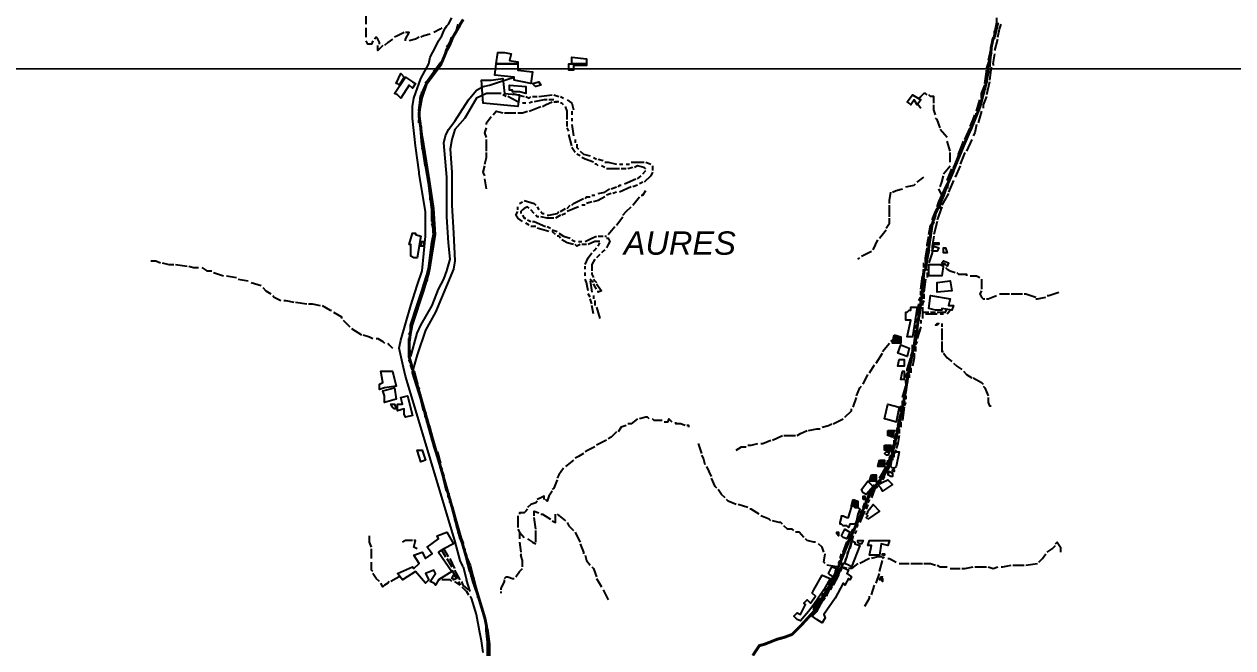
# Model space of a CAD drawing. Header units: millimetres. Extents: x -3588 to 75209, y -3737 to 38254.
# Drawn here: x 2996 to 3992, y 7652 to 8166 of the extents above; entities that cross this region are included whole.
import ezdxf

# ---------------------------------------------------------------- set-up
doc = ezdxf.new("R2010")
doc.units = ezdxf.units.MM
for name, color, linetype in [('H', 250, 'Continuous'), ('P', 253, 'Continuous'), ('T', 7, 'Continuous')]:
    doc.layers.add(name, color=color, linetype=linetype)

msp = doc.modelspace()

# ---------------------------------------------------------------- hatches: boundary and pattern name
at = {"layer": 'H', "linetype": 'Continuous'}
for points in [[(3713.257, 7909.975), (3718.907, 7908.839), (3718.907, 7903.205), (3712.121, 7903.205), (3713.257, 7909.975), (3713.257, 7909.975)], [(3707.896, 7831.493), (3713.257, 7831.493), (3712.121, 7826.131), (3707.896, 7827.54), (3707.896, 7831.493), (3707.896, 7831.493)], [(3705.352, 7819.362), (3710.713, 7819.362), (3709.305, 7815.121), (3705.352, 7815.121), (3705.352, 7819.362), (3705.352, 7819.362)], [(3701.127, 7807.215), (3705.352, 7807.215), (3705.352, 7801.582), (3699.702, 7801.582), (3701.127, 7807.215), (3701.127, 7807.215)], [(3694.341, 7794.796), (3698.582, 7794.796), (3698.582, 7789.435), (3692.933, 7789.435), (3694.341, 7794.796), (3694.341, 7794.796)], [(3679.378, 7774.471), (3683.619, 7773.351), (3683.619, 7767.702), (3678.257, 7769.11), (3679.378, 7774.471), (3679.378, 7774.471)]]:
    msp.add_hatch(color=256, dxfattribs=at).paths.add_polyline_path(points)

# ---------------------------------------------------------------- linework, layer by layer
at = {"layer": 'P'}
for points in [[(3278.245, 8166.29), (3278.245, 8170.243), (3278.245, 8173.06), (3278.245, 8174.484)], [(3329.905, 8133.835), (3331.041, 8139.196), (3335.282, 8147.374), (3337.81, 8152.735), (3340.643, 8156.688), (3342.051, 8160.929), (3343.46, 8163.474), (3344.596, 8164.882)], [(3340.643, 8133.835), (3340.643, 8135.243), (3343.46, 8142.013), (3347.413, 8148.782), (3350.229, 8155.568), (3352.774, 8160.929), (3355.607, 8164.882), (3358.135, 8170.243)], [(3344.596, 8164.882), (3343.46, 8163.474)], [(3344.596, 8164.882), (3346.004, 8166.29), (3348.821, 8171.652)], [(3797.373, 8171.652), (3797.373, 8167.699), (3795.965, 8160.929)], [(3798.509, 8155.568), (3799.918, 8162.337), (3801.326, 8166.29)], [(3278.245, 8155.568), (3278.245, 8163.474)], [(3289.255, 8149.919), (3289.255, 8151.327), (3287.847, 8154.16), (3286.438, 8155.568), (3285.03, 8154.16)], [(3309.58, 8159.521), (3303.947, 8156.688), (3301.402, 8155.568)], [(3310.716, 8152.735), (3310.716, 8154.16), (3313.533, 8159.521), (3310.716, 8159.521)], [(3321.727, 8155.568), (3318.894, 8154.16), (3313.533, 8152.735)], [(3331.041, 8158.096), (3325.68, 8156.688), (3323.135, 8155.568)], [(3340.643, 8163.474), (3339.219, 8162.337), (3333.857, 8159.521)], [(3795.965, 8159.521), (3793.148, 8148.782)], [(3283.622, 8152.735), (3282.486, 8149.919), (3279.669, 8149.919), (3278.245, 8152.735)], [(3291.8, 8148.782), (3287.847, 8144.557), (3287.847, 8148.782)], [(3299.994, 8154.16), (3296.041, 8151.327), (3293.208, 8148.782)], [(3793.148, 8147.374), (3790.603, 8136.363)], [(3795.965, 8144.557), (3798.509, 8154.16)], [(3392.015, 8143.149), (3397.664, 8142.013), (3396.256, 8136.363), (3403.026, 8135.243), (3403.026, 8133.835), (3385.245, 8133.835), (3386.654, 8143.149), (3392.015, 8143.149)], [(3447.628, 8136.363), (3447.628, 8139.196), (3459.759, 8137.772), (3459.759, 8133.835), (3447.628, 8133.835), (3447.628, 8136.363)], [(3790.603, 8135.243), (3790.603, 8133.835)], [(3794.556, 8133.835), (3795.965, 8142.013)], [(3303.947, 8117.447), (3302.81, 8117.447), (3306.763, 8125.641), (3309.58, 8122.824), (3305.355, 8116.039), (3303.947, 8117.447)], [(3351.366, 7740.88), (3310.716, 7876.383), (3308.172, 7887.106), (3305.355, 7899.252), (3306.763, 7906.022), (3314.957, 7934.525), (3320.318, 7950.912), (3324.271, 7963.043), (3327.088, 7991.562), (3327.088, 8011.887), (3321.727, 8042.934), (3321.727, 8044.342), (3318.894, 8066.075), (3316.365, 8088.944), (3316.365, 8098.547), (3317.486, 8105.316), (3323.135, 8121.688), (3329.905, 8133.835)], [(3314.957, 7892.467), (3313.533, 7903.477), (3316.365, 7918.441), (3325.68, 7946.671), (3329.905, 7960.227), (3331.041, 7965.86), (3335.282, 7992.97), (3333.857, 8014.415), (3331.041, 8034.74), (3325.68, 8067.483), (3323.135, 8081.039), (3321.727, 8091.761), (3324.271, 8105.316), (3328.496, 8117.447), (3340.643, 8133.835)], [(3394.832, 8133.835), (3403.026, 8133.835), (3403.026, 8128.458), (3415.156, 8127.049), (3413.748, 8117.447), (3400.193, 8120.28), (3400.193, 8122.824), (3384.109, 8124.233), (3385.245, 8133.835), (3394.832, 8133.835)], [(3454.397, 8133.835), (3459.759, 8133.835), (3459.759, 8132.411), (3449.036, 8132.411), (3449.036, 8128.458), (3447.628, 8128.458), (3445.083, 8128.458), (3445.083, 8133.835), (3447.628, 8133.835), (3454.397, 8133.835)], [(3787.787, 8117.447), (3789.195, 8127.049), (3789.195, 8128.458)], [(3789.195, 8129.594), (3790.603, 8133.835)], [(3793.148, 8131.002), (3791.74, 8120.28)], [(3794.556, 8133.835), (3794.556, 8132.411)], [(3303.947, 8108.133), (3301.402, 8109.269), (3310.716, 8122.824), (3316.365, 8118.871), (3318.894, 8117.447), (3316.365, 8113.51), (3313.533, 8116.039), (3306.763, 8105.316), (3303.947, 8108.133)], [(3314.957, 7892.467), (3320.318, 7911.671), (3323.135, 7918.441), (3332.449, 7934.525), (3337.81, 7948.08), (3342.051, 7956.274), (3344.596, 7963.043), (3347.413, 7972.645), (3346.004, 7986.185), (3344.596, 8007.646), (3344.596, 8022.609), (3344.596, 8040.389), (3342.051, 8068.62), (3343.46, 8074.269), (3346.004, 8079.63), (3351.366, 8086.4), (3355.607, 8093.185), (3362.376, 8103.908), (3369.146, 8112.086), (3374.507, 8114.918), (3379.868, 8116.039), (3388.062, 8118.871), (3400.193, 8122.824)], [(3381.292, 8120.28), (3390.879, 8121.688), (3392.015, 8109.269), (3404.434, 8108.133), (3403.026, 8098.547), (3374.507, 8101.363), (3373.099, 8120.28), (3381.292, 8120.28)], [(3404.434, 8110.677), (3398.785, 8110.677), (3398.785, 8112.086), (3396.256, 8112.086), (3396.256, 8116.039), (3409.795, 8114.918), (3409.795, 8109.269), (3404.434, 8110.677)], [(3416.581, 8116.039), (3415.156, 8117.447), (3420.518, 8118.871), (3421.942, 8116.039), (3417.989, 8114.918), (3416.581, 8116.039)], [(3784.954, 8105.316), (3784.954, 8109.269), (3787.787, 8116.039)], [(3791.74, 8118.871), (3789.195, 8108.133)], [(3386.654, 8109.269), (3377.34, 8109.269), (3369.146, 8105.316), (3359.543, 8088.944), (3351.366, 8079.63), (3348.821, 8071.436), (3347.413, 8063.258), (3348.821, 8044.342), (3348.821, 8017.248), (3350.229, 7994.09), (3351.366, 7971.237), (3350.229, 7964.452), (3335.282, 7929.163), (3327.088, 7914.2), (3320.318, 7893.875), (3316.365, 7880.336)], [(3388.062, 8109.269), (3386.654, 8109.269)], [(3389.47, 8109.269), (3386.654, 8109.269)], [(3393.423, 8106.725), (3390.879, 8108.133)], [(3404.434, 8102.5), (3403.026, 8102.5), (3394.832, 8106.725)], [(3398.785, 8109.269), (3408.387, 8106.725)], [(3409.795, 8106.725), (3412.34, 8105.316), (3413.748, 8106.725)], [(3415.156, 8106.725), (3419.109, 8106.725)], [(3420.518, 8106.725), (3431.528, 8108.133)], [(3432.664, 8108.133), (3436.905, 8106.725)], [(3438.314, 8106.725), (3440.842, 8105.316)], [(3725.388, 8101.363), (3723.98, 8102.5), (3728.221, 8108.133), (3734.991, 8103.908), (3732.174, 8099.955), (3729.629, 8103.908), (3726.813, 8099.955), (3725.388, 8101.363)], [(3740.352, 8108.133), (3738.943, 8109.269), (3737.535, 8109.269), (3734.991, 8106.725), (3733.582, 8105.316)], [(3745.713, 8101.363), (3745.713, 8106.725), (3743.184, 8106.725), (3741.776, 8108.133)], [(3789.195, 8106.725), (3786.362, 8099.955), (3786.362, 8097.122)], [(3382.701, 8091.761), (3385.245, 8094.594), (3390.879, 8093.185)], [(3403.026, 8093.185), (3406.978, 8093.185), (3411.203, 8094.594)], [(3409.795, 8101.363), (3406.978, 8101.363)], [(3415.156, 8102.5), (3412.34, 8101.363)], [(3412.34, 8094.594), (3415.156, 8095.714), (3421.942, 8098.547)], [(3427.303, 8103.908), (3424.759, 8103.908), (3416.581, 8102.5)], [(3423.35, 8098.547), (3425.895, 8099.955), (3431.528, 8102.5)], [(3432.664, 8103.908), (3428.711, 8103.908)], [(3432.664, 8102.5), (3435.481, 8102.5)], [(3435.481, 8102.5), (3434.073, 8102.5)], [(3436.905, 8102.5), (3435.481, 8102.5)], [(3440.842, 8099.955), (3439.434, 8101.363), (3438.314, 8101.363)], [(3443.675, 8087.808), (3443.675, 8094.594), (3442.267, 8098.547)], [(3443.675, 8103.908), (3447.628, 8101.363), (3449.036, 8095.714)], [(3447.628, 8094.594), (3447.628, 8091.761)], [(3732.174, 8101.363), (3734.991, 8097.122)], [(3747.137, 8091.761), (3745.713, 8095.714), (3745.713, 8099.955)], [(3781.001, 8094.594), (3783.834, 8103.908)], [(3784.954, 8094.594), (3782.426, 8084.992)], [(3377.34, 8083.583), (3377.34, 8084.992), (3381.292, 8090.353)], [(3392.015, 8093.185), (3396.256, 8093.185), (3401.617, 8093.185)], [(3443.675, 8082.175), (3443.675, 8083.583), (3443.675, 8086.4)], [(3447.628, 8088.944), (3447.628, 8086.4)], [(3751.09, 8081.039), (3748.546, 8087.808), (3747.137, 8088.944)], [(3775.64, 8082.175), (3778.185, 8087.808), (3779.593, 8091.761)], [(3377.34, 8072.861), (3375.931, 8076.798), (3377.34, 8081.039)], [(3445.083, 8078.222), (3443.675, 8081.039)], [(3447.628, 8066.075), (3445.083, 8075.389)], [(3447.628, 8083.583), (3449.036, 8074.269)], [(3756.724, 8072.861), (3751.09, 8079.63)], [(3771.415, 8071.436), (3775.64, 8081.039)], [(3781.001, 8083.583), (3779.593, 8076.798), (3778.185, 8074.269)], [(3377.34, 8061.85), (3377.34, 8067.483), (3377.34, 8071.436)], [(3450.445, 8060.714), (3447.628, 8064.667)], [(3450.445, 8071.436), (3450.445, 8068.62)], [(3451.853, 8067.483), (3451.853, 8064.667), (3452.989, 8063.258)], [(3759.268, 8061.85), (3756.724, 8070.028)], [(3766.038, 8059.306), (3768.87, 8066.075), (3770.279, 8070.028)], [(3777.048, 8071.436), (3772.823, 8061.85)], [(3375.931, 8051.112), (3377.34, 8056.473), (3377.34, 8060.714)], [(3454.397, 8057.897), (3451.853, 8059.306)], [(3454.397, 8061.85), (3457.23, 8059.306), (3462.591, 8057.897)], [(3465.408, 8052.536), (3458.638, 8055.065), (3455.806, 8056.473)], [(3465.408, 8056.473), (3467.953, 8055.065)], [(3469.361, 8055.065), (3473.314, 8053.944)], [(3759.268, 8052.536), (3759.268, 8053.944), (3759.268, 8060.714)], [(3762.101, 8048.295), (3763.509, 8051.112), (3766.038, 8057.897)], [(3771.415, 8060.714), (3767.462, 8051.112)], [(3375.931, 8041.525), (3374.507, 8044.342), (3375.931, 8049.703)], [(3469.361, 8049.703), (3467.953, 8051.112), (3466.544, 8051.112)], [(3474.722, 8048.295), (3472.178, 8049.703)], [(3474.722, 8052.536), (3477.555, 8052.536), (3484.324, 8051.112)], [(3486.869, 8047.159), (3484.324, 8047.159), (3476.13, 8047.159)], [(3486.869, 8051.112), (3489.686, 8051.112)], [(3492.502, 8047.159), (3489.686, 8047.159), (3488.277, 8047.159)], [(3492.502, 8051.112), (3495.047, 8051.112)], [(3497.88, 8048.295), (3493.639, 8047.159)], [(3496.455, 8052.536), (3499.288, 8052.536), (3507.194, 8052.536)], [(3508.602, 8047.159), (3507.194, 8048.295), (3501.816, 8049.703), (3499.288, 8048.295)], [(3506.057, 8042.934), (3508.602, 8045.75)], [(3508.602, 8052.536), (3512.827, 8051.112)], [(3513.963, 8049.703), (3513.963, 8045.75)], [(3753.907, 8042.934), (3759.268, 8049.703)], [(3756.724, 8037.573), (3760.676, 8047.159)], [(3767.462, 8049.703), (3763.509, 8040.389)], [(3377.34, 8030.787), (3375.931, 8038.981)], [(3491.094, 8034.74), (3500.408, 8038.981)], [(3501.816, 8038.981), (3504.649, 8041.525)], [(3506.057, 8036.148), (3503.241, 8034.74)], [(3513.963, 8044.342), (3512.827, 8041.525), (3507.194, 8036.148)], [(3732.174, 8036.148), (3737.535, 8040.389)], [(3751.09, 8032.211), (3752.499, 8036.148), (3753.907, 8041.525)], [(3762.101, 8037.573), (3757.86, 8027.97)], [(3464, 8025.426), (3466.544, 8025.426)], [(3469.361, 8026.834), (3474.722, 8027.97), (3478.963, 8030.787)], [(3480.083, 8026.834), (3476.13, 8025.426)], [(3480.083, 8030.787), (3484.324, 8032.211)], [(3484.324, 8027.97), (3481.492, 8026.834)], [(3485.733, 8032.211), (3486.869, 8033.62), (3488.277, 8033.62)], [(3496.455, 8032.211), (3486.869, 8027.97)], [(3501.816, 8033.62), (3497.88, 8032.211)], [(3504.649, 8025.426), (3506.057, 8025.426), (3508.602, 8029.379)], [(3709.305, 8018.656), (3709.305, 8021.201), (3710.441, 8027.97)], [(3711.849, 8027.97), (3714.666, 8029.379), (3720.027, 8030.787)], [(3722.86, 8032.211), (3729.629, 8033.62), (3730.766, 8034.74)], [(3748.546, 8015.823), (3749.954, 8020.064), (3752.499, 8025.426)], [(3752.499, 8025.426), (3749.954, 8030.787)], [(3752.499, 8025.426), (3756.724, 8034.74)], [(3757.86, 8026.834), (3752.499, 8017.248)], [(3403.026, 8013.295), (3403.026, 8014.415), (3403.026, 8015.823)], [(3404.434, 8018.656), (3406.978, 8020.064)], [(3412.34, 8014.415), (3411.203, 8015.823), (3408.387, 8014.415), (3406.978, 8013.295), (3405.57, 8011.887), (3405.57, 8010.462)], [(3408.387, 8021.201), (3416.581, 8018.656), (3417.989, 8017.248)], [(3419.109, 8015.823), (3420.518, 8013.295)], [(3443.675, 8014.415), (3446.22, 8017.248)], [(3452.989, 8015.823), (3443.675, 8011.887)], [(3447.628, 8017.248), (3449.036, 8018.656), (3457.23, 8022.609)], [(3458.638, 8017.248), (3455.806, 8017.248)], [(3458.638, 8022.609), (3459.759, 8024.017), (3462.591, 8024.017)], [(3464, 8020.064), (3459.759, 8018.656)], [(3474.722, 8024.017), (3469.361, 8021.201), (3465.408, 8020.064)], [(3489.686, 8009.054), (3492.502, 8011.887), (3496.455, 8015.823)], [(3497.88, 8017.248), (3503.241, 8024.017)], [(3709.305, 8007.646), (3709.305, 8017.248)], [(3752.499, 8015.823), (3751.09, 8011.887), (3748.546, 8005.101)], [(3406.978, 8003.693), (3403.026, 8006.509), (3401.617, 8009.054), (3403.026, 8011.887)], [(3406.978, 8009.054), (3408.387, 8006.509), (3409.795, 8006.509)], [(3411.203, 8005.101), (3413.748, 8003.693)], [(3416.581, 8010.462), (3413.748, 8013.295)], [(3420.518, 8007.646), (3419.109, 8007.646), (3417.989, 8009.054)], [(3421.942, 8011.887), (3423.35, 8010.462), (3424.759, 8010.462)], [(3432.664, 8006.509), (3427.303, 8006.509), (3421.942, 8007.646)], [(3427.303, 8009.054), (3428.711, 8009.054), (3435.481, 8010.462), (3436.905, 8011.887)], [(3438.314, 8009.054), (3434.073, 8006.509)], [(3438.314, 8011.887), (3442.267, 8014.415)], [(3442.267, 8010.462), (3439.434, 8009.054)], [(3484.324, 8000.876), (3489.686, 8007.646)], [(3706.488, 7998.331), (3709.305, 8002.284), (3709.305, 8006.509)], [(3744.305, 8005.101), (3747.137, 8011.887), (3748.546, 8014.415)], [(3412.34, 8000.876), (3409.795, 8002.284)], [(3417.989, 7999.74), (3413.748, 7999.74)], [(3415.156, 8003.693), (3416.581, 8003.693), (3425.895, 7999.74)], [(3428.711, 7995.499), (3419.109, 7998.331)], [(3427.303, 7999.74), (3430.12, 7998.331)], [(3431.528, 7996.923), (3435.481, 7995.499)], [(3434.073, 7992.97), (3431.528, 7995.499)], [(3477.555, 7992.97), (3482.916, 7999.74)], [(3701.127, 7990.138), (3706.488, 7996.923)], [(3741.776, 7992.97), (3743.184, 8000.876), (3744.305, 8002.284)], [(3748.546, 8003.693), (3745.713, 7992.97)], [(3317.486, 7973.766), (3314.957, 7975.174), (3314.957, 7984.776), (3313.533, 7984.776), (3316.365, 7994.09), (3318.894, 7994.09), (3318.894, 7992.97), (3323.135, 7991.562), (3320.318, 7973.766), (3317.486, 7973.766)], [(3324.271, 7983.368), (3323.135, 7983.368), (3324.271, 7987.321), (3325.68, 7987.321), (3325.68, 7983.368), (3324.271, 7983.368)], [(3438.314, 7990.138), (3436.905, 7991.562), (3435.481, 7991.562)], [(3436.905, 7994.09), (3440.842, 7991.562), (3446.22, 7990.138)], [(3449.036, 7984.776), (3443.675, 7986.185), (3439.434, 7988.729)], [(3447.628, 7988.729), (3450.445, 7987.321)], [(3452.989, 7987.321), (3455.806, 7987.321)], [(3458.638, 7987.321), (3464, 7990.138), (3467.953, 7991.562)], [(3470.769, 7987.321), (3466.544, 7987.321), (3461.167, 7984.776)], [(3469.361, 7991.562), (3470.769, 7991.562), (3473.314, 7991.562)], [(3469.361, 7983.368), (3470.769, 7986.185)], [(3474.722, 7991.562), (3476.13, 7991.562)], [(3476.13, 7990.138), (3477.555, 7990.138), (3478.963, 7987.321), (3477.555, 7984.776), (3476.13, 7981.96)], [(3695.749, 7980.551), (3699.702, 7988.729)], [(3740.352, 7984.776), (3741.776, 7991.562)], [(3745.713, 7991.562), (3744.305, 7983.368)], [(3747.137, 7984.776), (3745.713, 7984.776), (3745.713, 7986.185), (3749.954, 7986.185), (3749.954, 7984.776), (3747.137, 7984.776)], [(3454.397, 7984.776), (3451.853, 7983.368), (3450.445, 7984.776)], [(3459.759, 7984.776), (3458.638, 7984.776), (3455.806, 7984.776)], [(3458.638, 7968.404), (3461.167, 7973.766), (3464, 7978.007)], [(3465.408, 7979.415), (3466.544, 7980.551), (3467.953, 7981.96)], [(3470.769, 7976.598), (3467.953, 7973.766)], [(3474.722, 7980.551), (3473.314, 7979.415), (3472.178, 7978.007)], [(3686.163, 7975.174), (3694.341, 7979.415)], [(3738.943, 7971.237), (3738.943, 7973.766), (3740.352, 7981.96)], [(3740.352, 7983.368), (3740.352, 7984.776)], [(3744.305, 7979.415), (3744.305, 7978.007), (3741.776, 7969.813)], [(3747.137, 7979.415), (3744.305, 7979.415), (3745.713, 7983.368), (3749.954, 7981.96), (3748.546, 7979.415), (3747.137, 7979.415)], [(3744.305, 7983.368), (3744.305, 7980.551)], [(3753.907, 7979.415), (3753.907, 7981.96), (3755.315, 7981.96), (3756.724, 7978.007), (3753.907, 7978.007), (3753.907, 7979.415)], [(3100.699, 7971.237), (3104.924, 7971.237), (3108.877, 7969.813)], [(3110.286, 7969.813), (3115.647, 7968.404), (3119.888, 7968.404)], [(3121.024, 7968.404), (3130.61, 7966.996)], [(3132.035, 7966.996), (3135.972, 7965.86), (3140.213, 7965.86)], [(3142.757, 7965.86), (3146.982, 7963.043), (3150.935, 7963.043)], [(3458.638, 7964.452), (3458.638, 7966.996)], [(3466.544, 7972.645), (3464, 7968.404), (3464, 7963.043)], [(3683.331, 7972.645), (3684.739, 7973.766)], [(3737.535, 7965.86), (3737.535, 7969.813)], [(3741.776, 7965.86), (3740.352, 7963.043)], [(3741.776, 7963.043), (3741.776, 7968.404), (3753.907, 7968.404), (3752.499, 7959.09), (3741.776, 7959.09), (3741.776, 7963.043)], [(3741.776, 7968.404), (3744.305, 7968.404)], [(3745.713, 7968.404), (3751.09, 7968.404), (3753.907, 7966.996)], [(3755.315, 7968.404), (3752.499, 7969.813), (3753.907, 7971.237), (3757.86, 7969.813), (3756.724, 7966.996), (3755.315, 7968.404)], [(3755.315, 7965.86), (3756.724, 7964.452), (3759.268, 7963.043), (3763.509, 7961.635)], [(3152.359, 7961.635), (3160.537, 7959.09)], [(3163.082, 7959.09), (3171.26, 7957.682)], [(3172.684, 7956.274), (3180.862, 7954.849)], [(3458.638, 7959.09), (3458.638, 7961.635)], [(3461.167, 7946.671), (3459.759, 7953.441), (3458.638, 7956.274)], [(3465.408, 7953.441), (3462.591, 7956.274)], [(3464, 7961.635), (3464, 7960.227), (3465.408, 7957.682)], [(3465.408, 7956.274), (3466.544, 7954.849), (3467.953, 7953.441)], [(3734.991, 7948.08), (3736.399, 7959.09)], [(3737.535, 7960.227), (3737.535, 7964.452)], [(3738.943, 7956.274), (3737.535, 7945.535)], [(3740.352, 7961.635), (3740.352, 7957.682)], [(3764.629, 7961.635), (3766.038, 7960.227), (3772.823, 7960.227), (3772.823, 7959.09)], [(3775.64, 7959.09), (3777.048, 7959.09), (3781.001, 7959.09), (3783.834, 7957.682)], [(3784.954, 7956.274), (3784.954, 7954.849), (3784.954, 7949.488), (3784.954, 7948.08)], [(3183.407, 7953.441), (3191.584, 7950.912)], [(3193.009, 7949.488), (3195.537, 7946.671), (3199.778, 7944.127)], [(3462.591, 7954.849), (3464, 7945.535)], [(3467.953, 7948.08), (3465.408, 7952.321)], [(3467.953, 7952.321), (3472.178, 7946.671), (3469.361, 7945.535), (3469.361, 7946.671)], [(3734.991, 7944.127), (3734.991, 7945.535), (3734.991, 7946.671)], [(3748.546, 7949.488), (3748.546, 7953.441), (3759.268, 7954.849), (3760.676, 7946.671), (3748.546, 7945.535), (3748.546, 7949.488)], [(3784.954, 7946.671), (3783.834, 7944.127), (3784.954, 7941.31), (3786.362, 7939.902), (3787.787, 7939.902)], [(3839.159, 7942.719), (3840.567, 7942.719), (3848.761, 7945.535)], [(3201.187, 7942.719), (3202.323, 7941.31), (3207.956, 7938.766)], [(3210.501, 7938.766), (3211.909, 7938.766), (3218.695, 7937.357)], [(3220.103, 7937.357), (3229.417, 7935.949)], [(3230.826, 7935.949), (3233.658, 7935.949), (3240.428, 7934.525)], [(3462.591, 7941.31), (3461.167, 7944.127)], [(3464, 7935.949), (3462.591, 7939.902)], [(3465.408, 7942.719), (3465.408, 7939.902)], [(3466.544, 7938.766), (3466.544, 7934.525)], [(3732.174, 7926.347), (3733.582, 7935.949)], [(3733.582, 7938.766), (3734.991, 7941.31)], [(3737.535, 7938.766), (3736.399, 7935.949), (3736.399, 7934.525)], [(3737.535, 7944.127), (3737.535, 7939.902)], [(3747.137, 7930.588), (3741.776, 7931.996), (3743.184, 7942.719), (3759.268, 7939.902), (3757.86, 7934.525), (3762.101, 7934.525), (3760.676, 7930.588), (3752.499, 7931.996), (3752.499, 7930.588), (3747.137, 7930.588)], [(3789.195, 7939.902), (3790.603, 7939.902), (3797.373, 7942.719)], [(3799.918, 7944.127), (3804.159, 7944.127), (3808.112, 7944.127)], [(3809.52, 7944.127), (3812.064, 7944.127), (3818.834, 7944.127)], [(3820.242, 7944.127), (3821.651, 7944.127), (3825.604, 7942.719), (3829.845, 7941.31)], [(3829.845, 7939.902), (3831.253, 7939.902), (3838.022, 7941.31)], [(3241.836, 7934.525), (3248.606, 7930.588), (3249.742, 7930.588)], [(3251.15, 7929.163), (3257.92, 7925.21), (3257.92, 7923.802)], [(3465.408, 7927.755), (3464, 7934.525)], [(3467.953, 7933.116), (3470.769, 7923.802)], [(3726.813, 7908.839), (3723.98, 7908.839), (3726.813, 7922.394), (3722.86, 7922.394), (3722.86, 7929.163), (3723.98, 7929.163), (3725.388, 7930.588), (3726.813, 7930.588), (3726.813, 7933.116), (3732.174, 7933.116), (3728.221, 7908.839), (3726.813, 7908.839)], [(3736.399, 7933.116), (3736.399, 7929.163)], [(3736.399, 7929.163), (3736.399, 7927.755)], [(3736.399, 7927.755), (3736.399, 7923.802)], [(3737.535, 7929.163), (3741.776, 7929.163)], [(3738.943, 7927.755), (3743.184, 7927.755), (3748.546, 7927.755)], [(3743.184, 7929.163), (3744.305, 7929.163), (3747.137, 7929.163)], [(3748.546, 7929.163), (3752.499, 7929.163), (3755.315, 7929.163), (3756.724, 7931.996)], [(3751.09, 7927.755), (3753.907, 7927.755)], [(3756.724, 7927.755), (3757.86, 7929.163), (3759.268, 7930.588)], [(3259.344, 7922.394), (3264.705, 7917.033)], [(3266.114, 7915.624), (3274.308, 7910.263)], [(3730.766, 7915.624), (3730.766, 7918.441)], [(3732.174, 7920.985), (3732.174, 7923.802)], [(3734.991, 7917.033), (3732.174, 7907.43)], [(3734.991, 7922.394), (3734.991, 7919.577)], [(3748.546, 7918.441), (3747.137, 7918.441), (3748.546, 7919.577), (3749.954, 7919.577), (3748.546, 7918.441)], [(3752.499, 7919.577), (3752.499, 7917.033)], [(3752.499, 7915.624), (3752.499, 7906.022)], [(3275.716, 7910.263), (3281.077, 7908.839), (3283.622, 7907.43)], [(3286.438, 7907.43), (3287.847, 7907.43), (3291.8, 7904.886), (3293.208, 7903.477)], [(3710.441, 7904.886), (3711.849, 7906.022), (3718.619, 7908.839)], [(3713.257, 7910.263), (3718.619, 7908.839), (3718.619, 7903.477), (3711.849, 7903.477), (3713.257, 7910.263), (3713.257, 7910.263)], [(3729.629, 7903.477), (3730.766, 7911.671), (3730.766, 7914.2)], [(3296.041, 7903.477), (3297.161, 7902.069), (3299.994, 7899.252)], [(3703.655, 7896.708), (3709.305, 7903.477)], [(3720.027, 7893.875), (3716.074, 7895.3), (3718.619, 7902.069), (3725.388, 7899.252), (3723.98, 7892.467), (3720.027, 7893.875)], [(3726.813, 7892.467), (3728.221, 7896.708)], [(3728.221, 7898.116), (3728.221, 7902.069)], [(3732.174, 7904.886), (3730.766, 7902.069)], [(3730.766, 7900.661), (3730.766, 7896.708)], [(3752.499, 7904.886), (3752.499, 7896.708), (3753.907, 7896.708)], [(3692.933, 7878.928), (3696.886, 7885.697)], [(3698.294, 7887.106), (3703.655, 7895.3)], [(3718.619, 7889.938), (3721.451, 7889.938), (3721.451, 7884.561), (3716.074, 7884.561), (3717.21, 7889.938), (3718.619, 7889.938)], [(3723.98, 7880.336), (3723.98, 7881.744), (3726.813, 7891.347)], [(3729.629, 7895.3), (3729.629, 7891.347), (3728.221, 7884.561)], [(3753.907, 7895.3), (3756.724, 7891.347), (3760.676, 7888.514)], [(3762.101, 7887.106), (3764.629, 7884.561), (3768.87, 7881.744)], [(3289.255, 7868.189), (3289.255, 7869.614), (3291.8, 7871.022), (3290.391, 7880.336), (3299.994, 7880.336), (3302.81, 7868.189), (3293.208, 7866.781), (3289.255, 7865.373), (3289.255, 7868.189)], [(3355.607, 7742.288), (3344.596, 7784.074), (3332.449, 7823.587), (3323.135, 7857.467), (3316.365, 7878.928), (3316.365, 7880.336)], [(3687.572, 7869.614), (3691.524, 7877.791)], [(3720.027, 7873.55), (3718.619, 7873.55), (3720.027, 7880.336), (3721.451, 7880.336), (3721.451, 7873.55), (3720.027, 7873.55)], [(3722.86, 7874.975), (3723.98, 7878.928)], [(3725.388, 7877.791), (3725.388, 7874.975)], [(3726.813, 7883.153), (3726.813, 7878.928)], [(3770.279, 7880.336), (3772.823, 7877.791), (3777.048, 7874.975)], [(3293.208, 7860.011), (3291.8, 7864.236), (3301.402, 7866.781), (3302.81, 7857.467), (3293.208, 7854.65), (3293.208, 7860.011)], [(3682.21, 7860.011), (3684.739, 7866.781), (3686.163, 7868.189)], [(3720.027, 7858.603), (3722.86, 7868.189)], [(3722.86, 7871.022), (3722.86, 7873.55)], [(3723.98, 7872.142), (3722.86, 7862.828)], [(3778.185, 7874.975), (3784.954, 7871.022), (3786.362, 7869.614)], [(3786.362, 7868.189), (3787.787, 7866.781), (3790.603, 7860.011)], [(3309.58, 7845.048), (3309.58, 7849.289), (3303.947, 7847.865), (3303.947, 7853.226), (3308.172, 7853.226), (3306.763, 7858.603), (3312.124, 7860.011), (3316.365, 7843.912), (3310.716, 7842.503), (3309.58, 7845.048)], [(3679.378, 7850.697), (3682.21, 7858.603)], [(3720.027, 7853.226), (3720.027, 7856.058)], [(3722.86, 7860.011), (3722.86, 7857.467)], [(3790.603, 7858.603), (3790.603, 7854.65), (3791.74, 7851.817), (3793.148, 7851.817)], [(3299.994, 7850.697), (3298.569, 7853.226), (3301.402, 7853.226), (3302.81, 7849.289), (3301.402, 7849.289), (3299.994, 7850.697)], [(3672.608, 7842.503), (3677.969, 7847.865), (3677.969, 7849.289)], [(3710.441, 7839.687), (3705.064, 7841.095), (3707.896, 7853.226), (3717.21, 7850.697), (3714.666, 7838.278), (3710.441, 7839.687)], [(3716.074, 7835.734), (3718.619, 7846.456)], [(3718.619, 7847.865), (3718.619, 7849.289), (3718.619, 7851.817)], [(3721.451, 7850.697), (3720.027, 7839.687)], [(3722.86, 7854.65), (3721.451, 7851.817)], [(3492.502, 7835.734), (3488.277, 7834.325), (3485.733, 7830.372)], [(3501.816, 7841.095), (3496.455, 7837.142), (3493.639, 7837.142)], [(3511.419, 7841.095), (3510.01, 7842.503), (3508.602, 7842.503), (3503.241, 7841.095)], [(3522.141, 7839.687), (3520.733, 7839.687), (3515.372, 7839.687), (3513.963, 7841.095)], [(3530.335, 7838.278), (3527.518, 7841.095), (3526.382, 7838.278), (3523.565, 7838.278)], [(3541.058, 7835.734), (3537.105, 7837.142), (3533.152, 7837.142), (3533.152, 7838.278)], [(3543.89, 7834.325), (3543.89, 7835.734), (3542.466, 7835.734)], [(3653.692, 7834.325), (3659.053, 7835.734), (3661.886, 7837.142)], [(3663.006, 7837.142), (3671.2, 7841.095)], [(3718.619, 7838.278), (3718.619, 7834.325)], [(3484.324, 7830.372), (3480.083, 7826.131), (3477.555, 7824.723)], [(3613.042, 7823.587), (3621.236, 7827.54)], [(3622.356, 7827.54), (3626.597, 7827.54), (3630.55, 7827.54), (3631.959, 7827.54)], [(3633.367, 7827.54), (3635.912, 7828.964), (3641.561, 7831.493)], [(3642.681, 7831.493), (3649.467, 7832.901), (3652.283, 7832.901)], [(3707.896, 7831.493), (3713.257, 7831.493), (3711.849, 7826.131), (3707.896, 7827.54), (3707.896, 7831.493), (3707.896, 7831.493)], [(3713.257, 7824.723), (3714.666, 7828.964)], [(3714.666, 7830.372), (3716.074, 7834.325)], [(3717.21, 7827.54), (3716.074, 7820.77), (3714.666, 7816.817)], [(3717.21, 7832.901), (3717.21, 7828.964)], [(3466.544, 7817.954), (3461.167, 7815.409), (3458.638, 7814.001)], [(3476.13, 7823.587), (3473.314, 7822.179), (3467.953, 7819.362)], [(3554.613, 7812.576), (3552.068, 7820.77)], [(3583.115, 7815.409), (3587.356, 7817.954), (3591.309, 7817.954)], [(3592.718, 7819.362), (3595.262, 7819.362), (3600.911, 7820.77)], [(3603.44, 7820.77), (3604.864, 7820.77), (3611.634, 7823.587)], [(3705.064, 7819.362), (3710.441, 7819.362), (3709.305, 7815.409), (3705.064, 7815.409), (3705.064, 7819.362), (3705.064, 7819.362)], [(3710.441, 7814.001), (3713.257, 7820.77), (3713.257, 7823.587)], [(3321.727, 7810.048), (3320.318, 7815.409), (3324.271, 7815.409), (3327.088, 7807.215), (3323.135, 7805.807), (3321.727, 7810.048)], [(3449.036, 7807.215), (3442.267, 7801.854)], [(3457.23, 7812.576), (3452.989, 7810.048), (3450.445, 7808.639)], [(3557.429, 7803.262), (3556.021, 7808.639), (3554.613, 7811.168)], [(3701.127, 7807.215), (3705.064, 7807.215), (3705.064, 7801.854), (3699.702, 7801.854), (3701.127, 7807.215), (3701.127, 7807.215)], [(3706.488, 7811.168), (3705.064, 7812.576), (3706.488, 7814.001), (3709.305, 7814.001), (3707.896, 7811.168), (3706.488, 7811.168)], [(3706.488, 7803.262), (3707.896, 7805.807), (3707.896, 7807.215)], [(3710.441, 7805.807), (3710.441, 7804.398), (3706.488, 7796.493)], [(3709.305, 7808.639), (3710.441, 7811.168)], [(3711.849, 7800.446), (3710.441, 7801.854), (3711.849, 7810.048), (3713.257, 7810.048), (3713.257, 7814.001), (3717.21, 7814.001), (3714.666, 7801.854), (3713.257, 7800.446), (3711.849, 7800.446)], [(3711.849, 7810.048), (3711.849, 7807.215)], [(3714.666, 7815.409), (3713.257, 7812.576)], [(3440.842, 7800.446), (3436.905, 7795.084), (3435.481, 7792.252)], [(3562.791, 7793.676), (3558.854, 7801.854)], [(3701.127, 7792.252), (3703.655, 7796.493), (3706.488, 7801.854)], [(3710.441, 7793.676), (3707.896, 7795.084), (3709.305, 7797.629), (3711.849, 7796.493), (3711.849, 7793.676), (3710.441, 7793.676)], [(3711.849, 7797.629), (3711.849, 7799.037), (3713.257, 7799.037), (3713.257, 7797.629), (3711.849, 7797.629)], [(3435.481, 7790.843), (3432.664, 7784.074), (3431.528, 7782.937)], [(3567.032, 7784.074), (3565.623, 7785.482), (3562.791, 7792.252)], [(3687.572, 7780.121), (3686.163, 7782.937), (3691.524, 7789.723), (3695.749, 7785.482), (3690.116, 7778.712), (3687.572, 7780.121)], [(3694.341, 7795.084), (3698.294, 7795.084), (3698.294, 7789.723), (3692.933, 7789.723), (3694.341, 7795.084), (3694.341, 7795.084)], [(3695.749, 7784.074), (3696.886, 7786.89)], [(3698.294, 7788.315), (3701.127, 7790.843)], [(3702.535, 7784.074), (3699.702, 7786.89), (3707.896, 7790.843), (3711.849, 7786.89), (3703.655, 7781.529), (3702.535, 7784.074)], [(3702.535, 7789.723), (3701.127, 7786.89)], [(3705.064, 7793.676), (3703.655, 7790.843)], [(3424.759, 7774.76), (3424.759, 7777.304), (3421.942, 7776.168), (3419.109, 7774.76)], [(3431.528, 7781.529), (3428.711, 7777.304), (3427.303, 7773.351), (3425.895, 7774.76)], [(3573.801, 7776.168), (3570.984, 7778.712), (3568.168, 7782.937)], [(3687.572, 7774.76), (3687.572, 7776.168), (3687.572, 7777.304), (3688.98, 7777.304), (3688.98, 7776.168), (3688.98, 7774.76), (3687.572, 7774.76)], [(3690.116, 7773.351), (3692.933, 7780.121), (3694.341, 7782.937)], [(3699.702, 7785.482), (3696.886, 7782.937), (3694.341, 7776.168)], [(3411.203, 7766.566), (3409.795, 7765.157), (3408.387, 7763.749), (3404.434, 7763.749), (3404.434, 7762.613)], [(3419.109, 7773.351), (3417.989, 7771.927), (3413.748, 7770.519), (3411.203, 7767.99)], [(3583.115, 7770.519), (3576.346, 7773.351), (3574.937, 7774.76)], [(3592.718, 7767.99), (3584.54, 7770.519)], [(3602.032, 7762.613), (3595.262, 7766.566), (3594.126, 7766.566)], [(3679.378, 7769.398), (3680.802, 7767.99), (3683.331, 7767.99), (3684.739, 7766.566), (3683.331, 7762.613), (3682.21, 7756.979), (3680.802, 7754.435), (3677.969, 7754.435), (3676.561, 7754.435), (3675.425, 7751.602), (3674.016, 7753.027), (3671.2, 7753.027), (3669.791, 7754.435), (3668.655, 7754.435), (3668.655, 7755.843), (3669.791, 7759.796), (3669.791, 7761.204), (3671.2, 7761.204), (3674.016, 7759.796), (3675.425, 7759.796), (3676.561, 7763.749), (3677.969, 7767.99), (3677.969, 7769.398), (3679.378, 7769.398)], [(3679.378, 7774.76), (3683.331, 7773.351), (3683.331, 7767.99), (3677.969, 7769.398), (3679.378, 7774.76), (3679.378, 7774.76)], [(3684.739, 7763.749), (3687.572, 7766.566)], [(3687.572, 7767.99), (3688.98, 7771.927)], [(3691.524, 7758.388), (3690.116, 7759.796), (3691.524, 7761.204), (3690.116, 7762.613), (3691.524, 7763.749), (3691.524, 7765.157), (3692.933, 7766.566), (3695.749, 7770.519), (3701.127, 7765.157), (3691.524, 7758.388)], [(3691.524, 7770.519), (3690.116, 7766.566)], [(3692.933, 7774.76), (3691.524, 7771.927)], [(3403.026, 7761.204), (3403.026, 7759.796), (3403.026, 7753.027), (3403.026, 7751.602)], [(3416.581, 7761.204), (3416.581, 7762.613), (3416.581, 7765.157), (3420.518, 7763.749)], [(3417.989, 7750.194), (3416.581, 7759.796)], [(3421.942, 7762.613), (3423.35, 7762.613), (3430.12, 7758.388)], [(3431.528, 7756.979), (3434.073, 7755.843), (3434.073, 7761.204), (3434.073, 7762.613)], [(3435.481, 7762.613), (3442.267, 7756.979)], [(3611.634, 7756.979), (3610.226, 7758.388), (3603.44, 7761.204)], [(3621.236, 7754.435), (3619.828, 7755.843), (3618.403, 7755.843), (3613.042, 7756.979)], [(3680.802, 7751.602), (3682.21, 7756.979), (3684.739, 7761.204)], [(3688.98, 7765.157), (3687.572, 7762.613), (3684.739, 7755.843)], [(3333.857, 7705.592), (3331.041, 7707.016), (3335.282, 7713.785), (3333.857, 7716.33), (3327.088, 7713.785), (3329.905, 7708.424), (3327.088, 7705.592), (3318.894, 7715.194), (3308.172, 7708.424), (3303.947, 7713.785), (3316.365, 7719.147), (3317.486, 7717.738), (3321.727, 7721.963), (3317.486, 7728.749), (3324.271, 7731.277), (3327.088, 7725.916), (3332.449, 7729.869), (3328.496, 7735.518), (3337.81, 7742.288), (3336.69, 7744.833), (3344.596, 7747.665), (3350.229, 7738.063), (3342.051, 7734.11), (3337.81, 7731.277), (3348.821, 7715.194), (3337.81, 7708.424), (3335.282, 7704.183), (3333.857, 7705.592)], [(3403.026, 7750.194), (3404.434, 7747.665)], [(3404.434, 7747.665), (3404.434, 7742.288)], [(3404.434, 7747.665), (3408.387, 7743.424)], [(3417.989, 7739.471), (3417.989, 7749.074)], [(3443.675, 7755.843), (3445.083, 7753.027), (3449.036, 7749.074)], [(3450.445, 7747.665), (3451.853, 7744.833), (3454.397, 7739.471)], [(3630.55, 7749.074), (3629.142, 7750.194), (3625.189, 7750.194), (3622.356, 7753.027)], [(3638.728, 7743.424), (3634.775, 7747.665), (3631.959, 7747.665)], [(3665.838, 7746.241), (3665.838, 7747.665), (3667.247, 7747.665), (3667.247, 7744.833), (3665.838, 7746.241)], [(3671.2, 7743.424), (3669.791, 7744.833), (3672.608, 7750.194), (3676.561, 7747.665), (3674.016, 7742.288), (3671.2, 7743.424)], [(3675.425, 7742.288), (3676.561, 7746.241)], [(3677.969, 7747.665), (3679.378, 7750.194)], [(3682.21, 7749.074), (3680.802, 7746.241)], [(3683.331, 7754.435), (3682.21, 7751.602)], [(3282.486, 7735.518), (3281.077, 7739.471), (3281.077, 7744.833)], [(3316.365, 7740.88), (3310.716, 7740.88), (3308.172, 7739.471)], [(3320.318, 7734.11), (3317.486, 7735.518), (3318.894, 7740.88), (3317.486, 7740.88)], [(3358.135, 7719.147), (3355.607, 7724.508), (3351.366, 7740.88)], [(3355.607, 7742.288), (3360.968, 7727.341), (3363.784, 7720.555)], [(3404.434, 7739.471), (3405.57, 7731.277)], [(3411.203, 7742.288), (3415.156, 7739.471), (3417.989, 7738.063)], [(3454.397, 7738.063), (3457.23, 7731.277), (3457.23, 7729.869)], [(3648.33, 7739.471), (3646.922, 7739.471), (3641.561, 7740.88), (3640.153, 7742.288)], [(3655.1, 7731.277), (3653.692, 7735.518), (3650.875, 7738.063)], [(3671.2, 7731.277), (3674.016, 7739.471), (3675.425, 7740.88)], [(3675.425, 7720.555), (3672.608, 7721.963), (3677.969, 7739.471), (3677.969, 7740.88), (3680.802, 7739.471), (3680.802, 7738.063), (3684.739, 7736.655), (3677.969, 7719.147), (3675.425, 7720.555)], [(3679.378, 7744.833), (3676.561, 7734.11)], [(3684.739, 7738.063), (3683.331, 7739.471), (3683.331, 7740.88), (3687.572, 7740.88), (3686.163, 7738.063), (3684.739, 7738.063)], [(3696.886, 7728.749), (3692.933, 7728.749), (3694.341, 7736.655), (3691.524, 7736.655), (3692.933, 7740.88), (3701.127, 7740.88), (3702.535, 7740.88), (3709.305, 7740.88), (3707.896, 7736.655), (3702.535, 7738.063), (3701.127, 7728.749), (3696.886, 7728.749)], [(3839.159, 7731.277), (3843.4, 7734.11), (3845.928, 7736.655)], [(3845.928, 7738.063), (3847.337, 7739.471), (3850.169, 7735.518), (3850.169, 7731.277)], [(3282.486, 7725.916), (3282.486, 7728.749), (3282.486, 7734.11)], [(3340.643, 7732.702), (3343.46, 7727.341)], [(3346.004, 7727.341), (3342.051, 7734.11)], [(3405.57, 7729.869), (3405.57, 7728.749)], [(3406.978, 7719.147), (3406.978, 7720.555), (3406.978, 7724.508), (3405.57, 7728.749)], [(3458.638, 7728.749), (3459.759, 7724.508), (3462.591, 7720.555)], [(3656.236, 7721.963), (3655.1, 7723.1), (3656.236, 7729.869)], [(3668.655, 7725.916), (3669.791, 7729.869)], [(3674.016, 7727.341), (3672.608, 7724.508)], [(3675.425, 7732.702), (3674.016, 7729.869)], [(3703.655, 7727.341), (3699.702, 7727.341), (3694.341, 7725.916)], [(3703.655, 7728.749), (3703.655, 7729.869), (3705.064, 7729.869), (3705.064, 7728.749), (3703.655, 7728.749)], [(3703.655, 7725.916), (3705.064, 7727.341)], [(3832.389, 7723.1), (3835.206, 7725.916), (3838.022, 7729.869)], [(3283.622, 7715.194), (3282.486, 7716.33), (3282.486, 7723.1)], [(3344.596, 7725.916), (3348.821, 7719.147)], [(3351.366, 7717.738), (3347.413, 7725.916)], [(3348.821, 7716.33), (3352.774, 7709.544)], [(3355.607, 7708.424), (3351.366, 7716.33)], [(3358.135, 7719.147), (3360.968, 7708.424)], [(3363.784, 7720.555), (3366.329, 7710.953)], [(3401.617, 7710.953), (3404.434, 7715.194), (3406.978, 7717.738)], [(3464, 7719.147), (3465.408, 7717.738), (3467.953, 7710.953)], [(3649.467, 7675.681), (3645.514, 7678.497), (3649.467, 7682.45), (3656.236, 7694.869), (3665.838, 7709.544), (3667.247, 7712.377), (3669.791, 7719.147), (3675.425, 7716.33), (3674.016, 7713.785), (3677.969, 7710.953), (3676.561, 7708.424), (3675.425, 7709.544), (3672.608, 7704.183), (3671.2, 7705.592), (3664.414, 7693.461), (3655.1, 7679.906), (3656.236, 7677.089), (3653.692, 7673.136), (3649.467, 7675.681)], [(3665.838, 7719.147), (3657.645, 7720.555)], [(3660.477, 7712.377), (3659.053, 7713.785), (3661.886, 7719.147), (3665.838, 7717.738), (3663.006, 7710.953), (3660.477, 7712.377)], [(3664.414, 7715.194), (3665.838, 7717.738)], [(3665.838, 7719.147), (3667.247, 7719.147)], [(3667.247, 7721.963), (3668.655, 7724.508)], [(3669.791, 7717.738), (3668.655, 7715.194)], [(3672.608, 7723.1), (3669.791, 7719.147)], [(3674.016, 7717.738), (3669.791, 7719.147)], [(3683.331, 7721.963), (3677.969, 7717.738), (3675.425, 7717.738)], [(3692.933, 7725.916), (3684.739, 7721.963)], [(3701.127, 7715.194), (3703.655, 7724.508)], [(3707.896, 7725.916), (3709.305, 7725.916), (3714.666, 7723.1)], [(3717.21, 7721.963), (3718.619, 7721.963), (3725.388, 7721.963)], [(3726.813, 7721.963), (3732.174, 7721.963), (3736.399, 7721.963)], [(3737.535, 7721.963), (3743.184, 7721.963), (3747.137, 7720.555)], [(3748.546, 7720.555), (3751.09, 7719.147), (3756.724, 7719.147)], [(3759.268, 7717.738), (3767.462, 7717.738)], [(3768.87, 7717.738), (3771.415, 7717.738), (3778.185, 7719.147)], [(3779.593, 7719.147), (3784.954, 7719.147), (3789.195, 7719.147)], [(3790.603, 7719.147), (3794.556, 7717.738), (3798.509, 7719.147)], [(3801.326, 7719.147), (3802.75, 7719.147), (3809.52, 7720.555)], [(3810.928, 7720.555), (3820.242, 7720.555)], [(3821.651, 7720.555), (3831.253, 7721.963)], [(3289.255, 7707.016), (3286.438, 7709.544), (3283.622, 7713.785)], [(3297.161, 7707.016), (3296.041, 7705.592), (3293.208, 7704.183), (3291.8, 7702.775), (3290.391, 7705.592)], [(3305.355, 7710.953), (3302.81, 7709.544), (3298.569, 7707.016)], [(3339.219, 7708.424), (3337.81, 7708.424)], [(3348.821, 7707.016), (3347.413, 7708.424), (3340.643, 7708.424)], [(3350.229, 7709.544), (3348.821, 7709.544), (3350.229, 7712.377), (3352.774, 7709.544), (3350.229, 7708.424), (3350.229, 7709.544)], [(3355.607, 7704.183), (3351.366, 7707.016)], [(3354.182, 7707.016), (3355.607, 7704.183)], [(3362.376, 7700.23), (3358.135, 7704.183), (3357.015, 7707.016)], [(3363.784, 7698.822), (3360.968, 7708.424)], [(3366.329, 7710.953), (3370.554, 7694.869), (3374.507, 7679.906), (3378.46, 7666.366), (3379.868, 7655.356), (3379.868, 7635.031)], [(3389.47, 7700.23), (3389.47, 7701.639), (3390.879, 7704.183), (3392.015, 7707.016), (3392.015, 7708.424)], [(3392.015, 7709.544), (3393.423, 7710.953), (3394.832, 7710.953), (3398.785, 7709.544), (3400.193, 7709.544)], [(3467.953, 7709.544), (3472.178, 7702.775)], [(3633.367, 7675.681), (3630.55, 7678.497), (3633.367, 7681.314), (3635.912, 7679.906), (3640.153, 7688.099), (3638.728, 7689.22), (3641.561, 7692.052), (3644.089, 7689.22), (3648.33, 7694.869), (3645.514, 7697.414), (3646.922, 7700.23), (3653.692, 7712.377), (3660.477, 7709.544), (3655.1, 7700.23), (3646.922, 7688.099), (3642.681, 7682.45), (3635.912, 7674.544), (3633.367, 7675.681)], [(3659.053, 7704.183), (3663.006, 7710.953), (3664.414, 7712.377)], [(3667.247, 7713.785), (3667.247, 7712.377), (3663.006, 7704.183)], [(3698.294, 7705.592), (3701.127, 7713.785)], [(3702.535, 7708.424), (3701.127, 7708.424), (3702.535, 7710.953), (3703.655, 7710.953), (3702.535, 7709.544), (3703.655, 7709.544), (3703.655, 7707.016), (3702.535, 7708.424)], [(3357.015, 7702.775), (3360.968, 7698.822), (3362.376, 7696.005)], [(3389.47, 7697.414), (3389.47, 7698.822)], [(3473.314, 7700.23), (3477.555, 7692.052)], [(3653.692, 7694.869), (3655.1, 7697.414)], [(3656.236, 7698.822), (3657.645, 7701.639)], [(3659.053, 7698.822), (3657.645, 7696.005), (3657.645, 7694.869)], [(3661.886, 7702.775), (3660.477, 7700.23)], [(3694.341, 7696.005), (3696.886, 7704.183)], [(3363.784, 7694.869), (3364.921, 7693.461)], [(3374.507, 7648.57), (3373.099, 7658.173), (3371.69, 7666.366), (3369.146, 7679.906), (3364.921, 7693.461)], [(3646.922, 7683.858), (3646.922, 7685.267), (3652.283, 7693.461)], [(3656.236, 7693.461), (3649.467, 7685.267)], [(3688.98, 7686.691), (3692.933, 7693.461), (3692.933, 7694.869)]]:
    msp.add_lwpolyline(points, dxfattribs=at)
for points, const_width in [([(3378.46, 7635.031), (3378.46, 7655.356), (3378.46, 7656.764), (3377.34, 7666.366), (3377.34, 7670.303), (3375.931, 7677.089), (3370.554, 7694.869), (3366.329, 7707.016), (3364.921, 7712.377), (3313.533, 7892.467), (3313.533, 7903.477), (3314.957, 7914.2), (3314.957, 7915.624), (3314.957, 7918.441), (3324.271, 7946.671), (3328.496, 7960.227), (3329.905, 7965.86), (3332.449, 7986.185), (3333.857, 7992.97), (3332.449, 8014.415), (3329.905, 8034.74), (3324.271, 8067.483), (3323.135, 8081.039), (3321.727, 8091.761), (3323.135, 8106.725), (3328.496, 8118.871), (3339.219, 8133.835), (3340.643, 8135.243), (3343.46, 8142.013), (3346.004, 8148.782), (3350.229, 8156.688), (3352.774, 8160.929), (3355.607, 8166.29), (3358.135, 8170.243)], 2.417), ([(3378.46, 7635.031), (3378.46, 7655.356), (3378.46, 7656.764), (3377.34, 7666.366), (3377.34, 7670.303), (3375.931, 7677.089), (3370.554, 7694.869), (3366.329, 7707.016), (3364.921, 7712.377), (3313.533, 7892.467), (3313.533, 7903.477), (3314.957, 7914.2), (3314.957, 7915.624), (3314.957, 7918.441), (3324.271, 7946.671), (3328.496, 7960.227), (3329.905, 7965.86), (3332.449, 7986.185), (3333.857, 7992.97), (3332.449, 8014.415), (3329.905, 8034.74), (3324.271, 8067.483), (3323.135, 8081.039), (3321.727, 8091.761), (3323.135, 8106.725), (3328.496, 8118.871), (3339.219, 8133.835), (3340.643, 8135.243), (3343.46, 8142.013), (3346.004, 8148.782), (3350.229, 8156.688), (3352.774, 8160.929), (3355.607, 8166.29), (3358.135, 8170.243)], 1.2), ([(3350.229, 8156.688), (3352.774, 8160.929), (3354.182, 8166.29)], 2.417), ([(3798.509, 8167.699), (3795.965, 8156.688), (3794.556, 8154.16), (3793.148, 8147.374), (3791.74, 8133.835), (3791.74, 8132.411), (3790.603, 8132.411), (3790.603, 8127.049), (3789.195, 8120.28), (3789.195, 8118.871), (3786.362, 8108.133), (3784.954, 8102.5), (3783.834, 8098.547), (3779.593, 8087.808), (3770.279, 8066.075), (3763.509, 8049.703), (3756.724, 8033.62), (3753.907, 8025.426), (3751.09, 8018.656), (3747.137, 8010.462), (3744.305, 8000.876), (3741.776, 7983.368), (3740.352, 7973.766), (3738.943, 7964.452), (3737.535, 7963.043), (3736.399, 7946.671), (3736.399, 7945.535), (3732.174, 7917.033), (3732.174, 7911.671), (3728.221, 7895.3), (3725.388, 7881.744), (3720.027, 7849.289), (3713.257, 7819.362), (3711.849, 7814.001), (3711.849, 7812.576), (3709.305, 7807.215), (3709.305, 7805.807), (3705.064, 7795.084), (3699.702, 7788.315), (3694.341, 7781.529), (3694.341, 7780.121), (3690.116, 7773.351), (3690.116, 7771.927), (3683.331, 7756.979), (3675.425, 7739.471), (3667.247, 7719.147), (3665.838, 7713.785), (3664.414, 7710.953), (3656.236, 7697.414), (3648.33, 7683.858), (3635.912, 7670.303), (3629.142, 7663.534), (3622.356, 7660.989), (3616.995, 7659.581), (3606.273, 7655.356), (3602.032, 7654.22), (3596.67, 7646.042)], 2.417), ([(3798.509, 8167.699), (3795.965, 8156.688), (3794.556, 8154.16), (3793.148, 8147.374), (3791.74, 8133.835), (3791.74, 8132.411), (3790.603, 8132.411), (3790.603, 8127.049), (3789.195, 8120.28), (3789.195, 8118.871), (3786.362, 8108.133), (3784.954, 8102.5), (3783.834, 8098.547), (3779.593, 8087.808), (3770.279, 8066.075), (3763.509, 8049.703), (3756.724, 8033.62), (3753.907, 8025.426), (3751.09, 8018.656), (3747.137, 8010.462), (3744.305, 8000.876), (3741.776, 7983.368), (3740.352, 7973.766), (3738.943, 7964.452), (3737.535, 7963.043), (3736.399, 7946.671), (3736.399, 7945.535), (3732.174, 7917.033), (3732.174, 7911.671), (3728.221, 7895.3), (3725.388, 7881.744), (3720.027, 7849.289), (3713.257, 7819.362), (3711.849, 7814.001), (3711.849, 7812.576), (3709.305, 7807.215), (3709.305, 7805.807), (3705.064, 7795.084), (3699.702, 7788.315), (3694.341, 7781.529), (3694.341, 7780.121), (3690.116, 7773.351), (3690.116, 7771.927), (3683.331, 7756.979), (3675.425, 7739.471), (3667.247, 7719.147), (3665.838, 7713.785), (3664.414, 7710.953), (3656.236, 7697.414), (3648.33, 7683.858), (3635.912, 7670.303), (3629.142, 7663.534), (3622.356, 7660.989), (3616.995, 7659.581), (3606.273, 7655.356), (3602.032, 7654.22), (3596.67, 7646.042)], 1.2), ([(3797.373, 8164.882), (3797.373, 8162.337)], 2.417), ([(3347.413, 8151.327), (3348.821, 8155.568)], 2.417), ([(3795.965, 8155.568), (3794.556, 8154.16), (3793.148, 8147.374), (3793.148, 8144.557)], 2.417), ([(3795.965, 8160.929), (3795.965, 8156.688)], 2.417), ([(3340.643, 8135.243), (3343.46, 8142.013), (3344.596, 8145.966)], 2.417), ([(3344.596, 8147.374), (3346.004, 8148.782), (3347.413, 8149.919)], 2.417), ([(3793.148, 8143.149), (3791.74, 8139.196)], 2.417), ([(3337.81, 8131.002), (3339.219, 8133.835)], 2.417), ([(3791.74, 8137.772), (3791.74, 8133.835)], 2.417), ([(-1120.072, 8129.594), (14080.559, 8129.594)], 1.2), ([(3327.088, 8117.447), (3328.496, 8118.871), (3333.857, 8125.641)], 2.417), ([(3333.857, 8127.049), (3336.69, 8129.594)], 2.417), ([(3791.74, 8132.411), (3790.603, 8132.411), (3790.603, 8127.049), (3789.195, 8121.688)], 2.417), ([(3325.68, 8112.086), (3327.088, 8114.918)], 2.417), ([(3789.195, 8120.28), (3789.195, 8118.871), (3787.787, 8117.447)], 2.417), ([(3787.787, 8114.918), (3787.787, 8112.086)], 2.417), ([(3321.727, 8094.594), (3323.135, 8105.316)], 2.417), ([(3324.271, 8106.725), (3324.271, 8110.677)], 2.417), ([(3786.362, 8109.269), (3786.362, 8108.133), (3784.954, 8102.5), (3783.834, 8099.955)], 2.417), ([(3783.834, 8098.547), (3782.426, 8094.594)], 2.417), ([(3321.727, 8088.944), (3321.727, 8091.761), (3321.727, 8093.185)], 2.417), ([(3321.727, 8084.992), (3321.727, 8087.808)], 2.417), ([(3779.593, 8087.808), (3775.64, 8078.222)], 2.417), ([(3781.001, 8093.185), (3781.001, 8090.353)], 2.417), ([(3324.271, 8071.436), (3323.135, 8081.039), (3323.135, 8082.175)], 2.417), ([(3774.232, 8076.798), (3772.823, 8074.269)], 2.417), ([(3324.271, 8067.483), (3324.271, 8070.028)], 2.417), ([(3325.68, 8061.85), (3324.271, 8064.667)], 2.417), ([(3770.279, 8067.483), (3770.279, 8066.075), (3766.038, 8057.897)], 2.417), ([(3772.823, 8072.861), (3771.415, 8068.62)], 2.417), ([(3327.088, 8049.703), (3325.68, 8059.306)], 2.417), ([(3766.038, 8056.473), (3764.629, 8052.536)], 2.417), ([(3328.496, 8044.342), (3328.496, 8047.159)], 2.417), ([(3762.101, 8045.75), (3757.86, 8036.148)], 2.417), ([(3763.509, 8051.112), (3763.509, 8049.703), (3762.101, 8047.159)], 2.417), ([(3329.905, 8038.981), (3328.496, 8042.934)], 2.417), ([(3331.041, 8026.834), (3329.905, 8034.74), (3329.905, 8037.573)], 2.417), ([(3757.86, 8034.74), (3756.724, 8033.62), (3756.724, 8030.787)], 2.417), ([(3331.041, 8021.201), (3331.041, 8025.426)], 2.417), ([(3753.907, 8025.426), (3751.09, 8018.656), (3749.954, 8014.415)], 2.417), ([(3755.315, 8029.379), (3753.907, 8026.834)], 2.417), ([(3332.449, 8015.823), (3332.449, 8020.064)], 2.417), ([(3332.449, 8003.693), (3332.449, 8014.415)], 2.417), ([(3745.713, 8003.693), (3744.305, 8000.876), (3743.184, 7992.97)], 2.417), ([(3747.137, 8009.054), (3745.713, 8005.101)], 2.417), ([(3748.546, 8013.295), (3747.137, 8010.462)], 2.417), ([(3333.857, 7998.331), (3332.449, 8002.284)], 2.417), ([(3333.857, 7992.97), (3333.857, 7996.923)], 2.417), ([(3332.449, 7980.551), (3332.449, 7986.185), (3333.857, 7991.562)], 2.417), ([(3743.184, 7991.562), (3741.776, 7987.321)], 2.417), ([(3741.776, 7986.185), (3741.776, 7983.368), (3741.776, 7981.96)], 2.417), ([(3331.041, 7975.174), (3332.449, 7979.415)], 2.417), ([(3741.776, 7980.551), (3740.352, 7973.766), (3738.943, 7969.813)], 2.417), ([(3328.496, 7959.09), (3328.496, 7960.227), (3329.905, 7965.86), (3331.041, 7968.404)], 2.417), ([(3331.041, 7971.237), (3331.041, 7973.766)], 2.417), ([(3738.943, 7968.404), (3738.943, 7965.86)], 2.417), ([(3327.088, 7953.441), (3328.496, 7956.274)], 2.417), ([(3737.535, 7957.682), (3736.399, 7948.08)], 2.417), ([(3738.943, 7963.043), (3737.535, 7963.043), (3737.535, 7960.227)], 2.417), ([(3321.727, 7937.357), (3324.271, 7946.671)], 2.417), ([(3325.68, 7948.08), (3325.68, 7952.321)], 2.417), ([(3736.399, 7945.535), (3734.991, 7942.719)], 2.417), ([(3320.318, 7931.996), (3320.318, 7934.525)], 2.417), ([(3734.991, 7935.949), (3733.582, 7925.21)], 2.417), ([(3734.991, 7941.31), (3734.991, 7937.357)], 2.417), ([(3314.957, 7914.2), (3314.957, 7915.624), (3314.957, 7918.441), (3317.486, 7925.21)], 2.417), ([(3317.486, 7926.347), (3318.894, 7930.588)], 2.417), ([(3733.582, 7923.802), (3732.174, 7919.577)], 2.417), ([(3732.174, 7918.441), (3732.174, 7917.033), (3732.174, 7914.2)], 2.417), ([(3313.533, 7910.263), (3314.957, 7912.792)], 2.417), ([(3313.533, 7904.886), (3313.533, 7907.43)], 2.417), ([(3732.174, 7912.792), (3732.174, 7911.671), (3729.629, 7902.069)], 2.417), ([(3313.533, 7892.467), (3313.533, 7902.069)], 2.417), ([(3729.629, 7900.661), (3728.221, 7896.708)], 2.417), ([(3728.221, 7895.3), (3728.221, 7892.467)], 2.417), ([(3314.957, 7887.106), (3313.533, 7889.938)], 2.417), ([(3316.365, 7881.744), (3314.957, 7885.697)], 2.417), ([(3726.813, 7889.938), (3725.388, 7881.744), (3725.388, 7880.336)], 2.417), ([(3320.318, 7869.614), (3317.486, 7880.336)], 2.417), ([(3725.388, 7877.791), (3723.98, 7874.975)], 2.417), ([(3321.727, 7865.373), (3320.318, 7868.189)], 2.417), ([(3722.86, 7868.189), (3721.451, 7857.467)], 2.417), ([(3723.98, 7872.142), (3722.86, 7869.614)], 2.417), ([(3323.135, 7860.011), (3321.727, 7862.828)], 2.417), ([(3325.68, 7847.865), (3323.135, 7858.603)], 2.417), ([(3721.451, 7856.058), (3720.027, 7851.817)], 2.417), ([(3327.088, 7842.503), (3327.088, 7846.456)], 2.417), ([(3718.619, 7845.048), (3717.21, 7834.325)], 2.417), ([(3720.027, 7850.697), (3720.027, 7849.289), (3718.619, 7846.456)], 2.417), ([(3328.496, 7838.278), (3328.496, 7841.095)], 2.417), ([(3332.449, 7826.131), (3329.905, 7835.734)], 2.417), ([(3333.857, 7820.77), (3332.449, 7824.723)], 2.417), ([(3716.074, 7827.54), (3714.666, 7824.723)], 2.417), ([(3716.074, 7832.901), (3716.074, 7830.372)], 2.417), ([(3335.282, 7815.409), (3333.857, 7819.362)], 2.417), ([(3714.666, 7822.179), (3713.257, 7819.362), (3711.849, 7814.001), (3711.849, 7812.576)], 2.417), ([(3339.219, 7804.398), (3336.69, 7814.001)], 2.417), ([(3709.305, 7805.807), (3707.896, 7803.262)], 2.417), ([(3710.441, 7811.168), (3709.305, 7807.215)], 2.417), ([(3340.643, 7799.037), (3339.219, 7801.854)], 2.417), ([(3342.051, 7793.676), (3340.643, 7797.629)], 2.417), ([(3706.488, 7800.446), (3705.064, 7795.084), (3702.535, 7792.252)], 2.417), ([(3344.596, 7781.529), (3342.051, 7792.252)], 2.417), ([(3698.294, 7785.482), (3695.749, 7782.937)], 2.417), ([(3701.127, 7789.723), (3699.702, 7788.315), (3699.702, 7786.89)], 2.417), ([(3346.004, 7776.168), (3346.004, 7780.121)], 2.417), ([(3347.413, 7771.927), (3347.413, 7774.76)], 2.417), ([(3695.749, 7781.529), (3694.341, 7781.529), (3694.341, 7780.121), (3690.116, 7773.351), (3690.116, 7771.927)], 2.417), ([(3351.366, 7759.796), (3348.821, 7769.398)], 2.417), ([(3687.572, 7765.157), (3686.163, 7762.613)], 2.417), ([(3690.116, 7770.519), (3688.98, 7767.99)], 2.417), ([(3352.774, 7754.435), (3351.366, 7758.388)], 2.417), ([(3684.739, 7761.204), (3683.331, 7756.979), (3680.802, 7751.602)], 2.417), ([(3354.182, 7749.074), (3352.774, 7753.027)], 2.417), ([(3358.135, 7738.063), (3354.182, 7747.665)], 2.417), ([(3677.969, 7744.833), (3676.561, 7742.288)], 2.417), ([(3679.378, 7750.194), (3677.969, 7746.241)], 2.417), ([(3359.543, 7732.702), (3358.135, 7735.518)], 2.417), ([(3675.425, 7740.88), (3675.425, 7739.471), (3671.2, 7729.869)], 2.417), ([(3360.968, 7727.341), (3359.543, 7731.277)], 2.417), ([(3363.784, 7715.194), (3360.968, 7725.916)], 2.417), ([(3671.2, 7728.749), (3669.791, 7725.916)], 2.417), ([(3667.247, 7719.147), (3665.838, 7713.785), (3664.414, 7710.953), (3663.006, 7709.544)], 2.417), ([(3669.791, 7723.1), (3668.655, 7720.555)], 2.417), ([(3364.921, 7710.953), (3364.921, 7712.377), (3364.921, 7713.785)], 2.417), ([(3367.737, 7705.592), (3366.329, 7707.016), (3366.329, 7708.424)], 2.417), ([(3661.886, 7707.016), (3660.477, 7704.183)], 2.417), ([(3370.554, 7693.461), (3370.554, 7694.869), (3367.737, 7704.183)], 2.417), ([(3657.645, 7698.822), (3656.236, 7697.414), (3650.875, 7689.22)], 2.417), ([(3660.477, 7702.775), (3657.645, 7700.23)], 2.417)]:
    msp.add_lwpolyline(points, dxfattribs=dict(at, const_width=const_width))

# ---------------------------------------------------------------- texts
at = {"layer": 'T', "insert": (3490.326, 7995.595), "char_height": 19.20446, "attachment_point": 1}
msp.add_mtext('{\\fArial|b0|i1|c0|p18;AURES}', dxfattribs=at)

doc.saveas('drawing.dxf')
